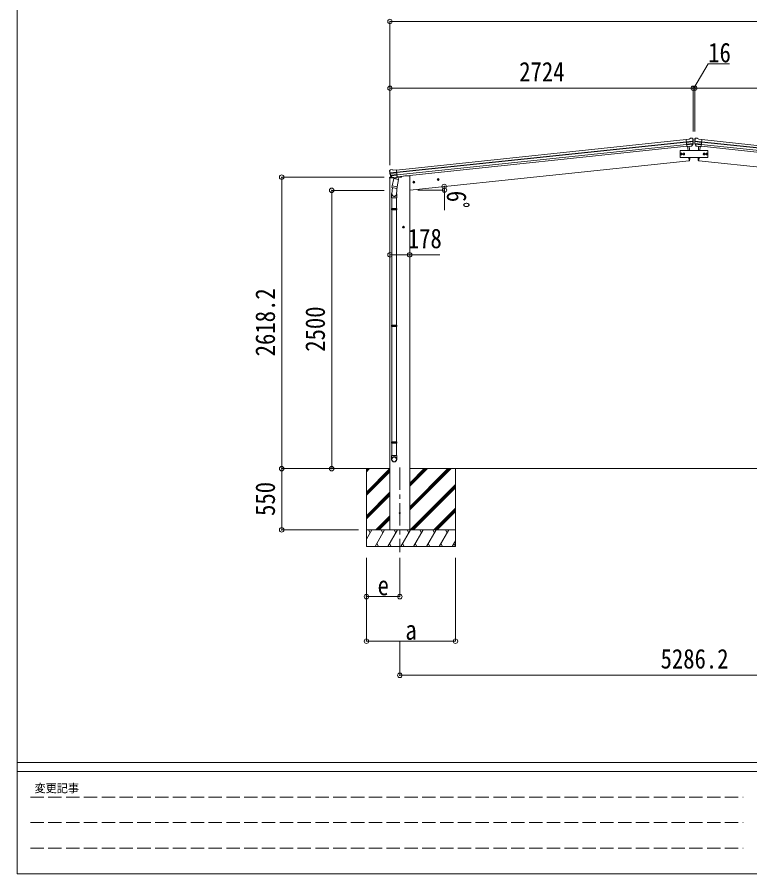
# Model space of a CAD drawing. Units: millimetres at full size, sheet at 1:40; some dimension numbers follow another scale. Extents: x -11243 to 11243, y -7760 to 7760.
# Drawn here: x -11243 to -4658, y -7760 to -63 of the extents above; entities that cross this region are included whole.
import ezdxf
from ezdxf.enums import TextEntityAlignment as Align

# ---------------------------------------------------------------- set-up
doc = ezdxf.new("R2010")
doc.units = ezdxf.units.MM
doc.header["$LTSCALE"] = 40
doc.header["$PDMODE"] = 32
doc.header["$PDSIZE"] = 40
doc.linetypes.add('CHAIN1', pattern=[8, 5, -1, 1, -1])
doc.linetypes.add('DASHED3', pattern=[4, 3, -1])
for name, color, linetype, lineweight in [('0-0_0', 7, 'Continuous', 9), ('0-1_本体', 5, 'CHAIN1', 9), ('0-3_ELV2', 4, 'Continuous', 9), ('0-6_OTH_LINE', 6, 'Continuous', 9), ('0-9_OUTLINE', 7, 'Continuous', 9), ('8-0', 6, 'Continuous', 9), ('F-0_240', 7, 'Continuous', 9)]:
    doc.layers.add(name, color=color, linetype=linetype, lineweight=lineweight)
doc.styles.add('ＭＳ ゴシック', font='')
doc.styles.get('ＭＳ ゴシック').set_extended_font_data('MS Gothic')

msp = doc.modelspace()

# ---------------------------------------------------------------- linework, layer by layer
at = {"layer": '0-0_0'}
for p, q in [((-8344.13, -4119.47), (-7893, -4119.47)), ((-8104, -4119.47), (-8104, -4819.47)), ((-8104, -4146.85), (-8076.61, -4119.47)), ((-8104, -4132.71), (-8090.76, -4119.47)), ((-8104, -4330.7), (-7893, -4119.7)), ((-8104, -4344.84), (-7893, -4133.84)), ((-8104, -4358.98), (-7893, -4147.98)), ((-7715, -4490.48), (-7343.98, -4119.47)), ((-7715, -4462.2), (-7372.27, -4119.47)), ((-7715, -4476.34), (-7358.12, -4119.47)), ((-7715, -4278.35), (-7556.11, -4119.47)), ((-7715, -4264.21), (-7570.26, -4119.47)), ((-7715, -4250.07), (-7584.4, -4119.47)), ((-7715, -4119.47), (-2606.5, -4119.47)), ((-7304, -4119.47), (-7304, -4819.47)), ((-7710.14, -4669.47), (-7304, -4263.33)), ((-7695.99, -4669.47), (-7304, -4277.47)), ((-7681.85, -4669.47), (-7304, -4291.62)), ((-8104, -4542.83), (-7893, -4331.83)), ((-8104, -4556.97), (-7893, -4345.97)), ((-8104, -4571.11), (-7893, -4360.12)), ((-7498, -4669.47), (-7304, -4475.46)), ((-7483.86, -4669.47), (-7304, -4489.61)), ((-7469.72, -4669.47), (-7304, -4503.75)), ((-8018.5, -4669.47), (-7893, -4543.96)), ((-8004.36, -4669.47), (-7893, -4558.11)), ((-7990.22, -4669.47), (-7893, -4572.25)), ((-7304, -4669.47), (-8104, -4669.47)), ((-8104, -4753.3), (-8055.59, -4669.47)), ((-8070.6, -4695.45), (-8085.6, -4669.47)), ((-8026.73, -4819.47), (-7940.13, -4669.47)), ((-7955.13, -4695.45), (-7970.13, -4669.47)), ((-7911.26, -4819.47), (-7824.66, -4669.47)), ((-7839.66, -4695.45), (-7854.66, -4669.47)), ((-7795.79, -4819.47), (-7709.19, -4669.47)), ((-7724.19, -4695.45), (-7739.19, -4669.47)), ((-7680.32, -4819.47), (-7593.72, -4669.47)), ((-7608.72, -4695.45), (-7623.72, -4669.47)), ((-7564.85, -4819.47), (-7478.25, -4669.47)), ((-7508.25, -4669.47), (-7493.25, -4695.45)), ((-7449.38, -4819.47), (-7362.78, -4669.47)), ((-7377.78, -4695.45), (-7392.78, -4669.47)), ((-7333.91, -4819.47), (-7304, -4767.66)), ((-8104, -4819.47), (-7304, -4819.47)), ((-8011.73, -4793.49), (-7996.73, -4819.47)), ((-7896.26, -4793.49), (-7881.26, -4819.47)), ((-7780.79, -4793.49), (-7765.79, -4819.47)), ((-7665.32, -4793.49), (-7650.32, -4819.47)), ((-7549.85, -4793.49), (-7534.85, -4819.47)), ((-7434.38, -4793.49), (-7419.38, -4819.47)), ((-7318.91, -4793.49), (-7304, -4819.32))]:
    msp.add_line(p, q, dxfattribs=at)
at = {"layer": '0-1_本体'}
msp.add_line((-7804, -4110.48), (-7804, -4869.69), dxfattribs=at)
at = {"layer": '0-3_ELV2'}
for p, q in [((-5205.03, -1159.23), (-5193.43, -1152.26)), ((-5192.2, -1151.85), (-5178.71, -1150.43)), ((-5175.04, -1151.52), (-5175.05, -1151.52)), ((-5175.04, -1151.52), (-5169.86, -1155.72)), ((-5146.45, -1151.52), (-5151.63, -1155.72)), ((-5146.45, -1151.52), (-5146.45, -1151.52)), ((-5129.3, -1151.85), (-5142.79, -1150.43)), ((-5116.47, -1159.23), (-5128.07, -1152.26)), ((-7833.09, -1437.47), (-5231.34, -1164.01)), ((-7831.1, -1456.36), (-5229.35, -1182.91)), ((-7830.67, -1460.54), (-5228.91, -1187.08)), ((-7828.57, -1480.4), (-5226.83, -1206.94)), ((-5225.07, -1223.68), (-7826.82, -1497.14)), ((-5205.03, -1159.23), (-5231.55, -1162.02)), ((-5224.76, -1226.57), (-5231.55, -1162.02)), ((-5229.39, -1182.55), (-5169.65, -1176.27)), ((-5169.17, -1182.14), (-5228.77, -1188.41)), ((-5170.01, -1198.9), (-5227.04, -1204.89)), ((-5171.4, -1203.56), (-5226.57, -1209.35)), ((-5181.41, -1221.79), (-5224.79, -1226.35)), ((-5224.76, -1226.57), (-5214.82, -1225.53)), ((-5217.88, -1225.85), (-5213.97, -1263.02)), ((-5214.82, -1225.53), (-5214.54, -1225.59)), ((-5214.54, -1225.59), (-5189.21, -1222.93)), ((-5189.21, -1222.93), (-5188.96, -1222.81)), ((-5188.96, -1222.81), (-5181.27, -1222)), ((-5179.96, -1220.13), (-5170.51, -1201.83)), ((-5178.91, -1220.56), (-5168.78, -1202.3)), ((-5168.47, -1159.41), (-5168.78, -1157.56)), ((-5153.02, -1159.41), (-5152.71, -1157.56)), ((-5142.59, -1220.56), (-5152.71, -1202.3)), ((-5152.32, -1182.14), (-5092.72, -1188.41)), ((-5092.1, -1182.55), (-5151.84, -1176.27)), ((-5151.49, -1198.9), (-5094.45, -1204.89)), ((-5141.54, -1220.13), (-5150.99, -1201.83)), ((-5150.1, -1203.56), (-5094.92, -1209.35)), ((-5132.53, -1222.81), (-5140.23, -1222)), ((-5140.08, -1221.79), (-5096.71, -1226.35)), ((-5132.28, -1222.93), (-5132.53, -1222.81)), ((-5106.95, -1225.59), (-5132.28, -1222.93)), ((-5116.47, -1159.23), (-5089.95, -1162.02)), ((-5103.61, -1225.85), (-5107.52, -1263.02)), ((-5106.68, -1225.53), (-5106.95, -1225.59)), ((-5096.73, -1226.57), (-5106.68, -1225.53)), ((-5096.73, -1226.57), (-5089.95, -1162.02)), ((-5096.43, -1223.68), (-2494.68, -1497.14)), ((-2492.92, -1480.4), (-5094.67, -1206.94)), ((-2490.82, -1460.54), (-5092.58, -1187.08)), ((-2490.39, -1456.36), (-5092.14, -1182.91)), ((-2488.41, -1437.47), (-5090.16, -1164.01)), ((-5204.49, -1353.24), (-7715, -1617.11)), ((-5207.67, -1323.02), (-5204.49, -1353.24)), ((-5204.49, -1353.24), (-5202.44, -1352.95)), ((-5117, -1353.24), (-5119.06, -1352.95)), ((-5113.83, -1323.02), (-5117, -1353.24)), ((-5117, -1353.24), (-2606.5, -1617.11)), ((-7895.53, -1446.04), (-7895.62, -1444.17)), ((-7894.25, -1441.27), (-7894.94, -1442.13)), ((-7890.75, -1436.95), (-7894.25, -1441.27)), ((-7831.14, -1456.01), (-7890.88, -1462.28)), ((-7890.75, -1436.95), (-7890.75, -1436.95)), ((-7890.13, -1468.12), (-7830.52, -1461.86)), ((-7887.39, -1435.13), (-7887.39, -1435.13)), ((-7859.82, -1438.26), (-7833.3, -1435.48)), ((-7826.51, -1500.03), (-7833.3, -1435.48)), ((-7895.24, -1504.63), (-7896.14, -1511.46)), ((-7896.14, -1511.46), (-7862.41, -1507.92)), ((-7893, -4669.47), (-7893, -1511.13)), ((-7875.73, -1500.27), (-7892.58, -1502.04)), ((-7872.62, -1503.68), (-7886.31, -1487.93)), ((-7885.82, -1484.34), (-7828.79, -1478.34)), ((-7871.68, -1503.05), (-7884.72, -1487.11)), ((-7883.5, -1488.61), (-7828.32, -1482.81)), ((-7862.31, -1503.79), (-7870.01, -1504.6)), ((-7869.91, -1504.36), (-7826.54, -1499.8)), ((-7869.16, -1504.6), (-7867.6, -1504.44)), ((-7867.6, -1504.44), (-7830.06, -1500.49)), ((-7862.04, -1503.86), (-7862.31, -1503.79)), ((-7836.71, -1501.19), (-7862.04, -1503.86)), ((-7836.46, -1501.07), (-7836.71, -1501.19)), ((-7826.51, -1500.03), (-7836.46, -1501.07)), ((-7830.06, -1500.49), (-7828.49, -1500.33)), ((-7822.39, -1503.71), (-7793.13, -1500.63)), ((-7788.27, -1493.09), (-7788.69, -1496.31)), ((-7757.5, -1490.47), (-7788.35, -1493.71)), ((-7715, -1490.47), (-7757.5, -1490.47)), ((-7715, -4669.47), (-7715, -1490.47)), ((-7679.06, -1538.41), (-7685.14, -1542.83)), ((-7672.21, -1541.47), (-7679.06, -1538.41)), ((-7460.27, -1515.42), (-7466.34, -1519.83)), ((-7453.41, -1518.47), (-7460.27, -1515.42)), ((-7458.7, -1530.35), (-7452.63, -1525.93)), ((-7452.63, -1525.93), (-7453.41, -1518.47)), ((-7677.5, -1553.34), (-7671.42, -1548.93)), ((-7671.42, -1548.93), (-7672.21, -1541.47)), ((-7771.5, -1941.52), (-7778, -1945.27)), ((-7778, -1945.27), (-7778, -1952.77)), ((-7778, -1952.77), (-7771.5, -1956.53)), ((-7765, -1945.27), (-7771.5, -1941.52))]:
    msp.add_line(p, q, dxfattribs=at)
for points in [[(-5035.96, -1323.02), (-5035.96, -1263.02), (-5285.96, -1263.02), (-5285.96, -1323.02)], [(-5283.96, -1293.02), (-5280.21, -1286.52), (-5272.7, -1286.52), (-5268.95, -1293.02), (-5272.7, -1299.52), (-5280.21, -1299.52)], [(-5260.46, -1293.02), (-5256.71, -1286.52), (-5249.2, -1286.52), (-5245.45, -1293.02), (-5249.2, -1299.52), (-5256.71, -1299.52)], [(-5061.45, -1293.02), (-5065.2, -1286.52), (-5072.71, -1286.52), (-5076.46, -1293.02), (-5072.71, -1299.52), (-5065.2, -1299.52)], [(-5037.95, -1293.02), (-5041.7, -1286.52), (-5049.21, -1286.52), (-5052.96, -1293.02), (-5049.21, -1299.52), (-5041.7, -1299.52)]]:
    msp.add_lwpolyline(points, close=True, dxfattribs=at)
for points in [[(-7873.9, -1433.71), (-7873.9, -1433.71), (-7887.39, -1435.13)], [(-7859.82, -1438.26), (-7872.61, -1433.86), (-7872.61, -1433.86)], [(-7466.34, -1519.83), (-7465.56, -1527.29), (-7458.7, -1530.35)], [(-7685.14, -1542.83), (-7684.35, -1550.29), (-7677.5, -1553.34)], [(-7771.5, -1956.53), (-7765, -1952.77), (-7765, -1945.27)]]:
    msp.add_lwpolyline(points, dxfattribs=at)
for centre, radius in [((-5276.46, -1293.02), 8.5), ((-5276.46, -1293.02), 7.7), ((-5276.46, -1293.02), 6.5), ((-5252.96, -1293.02), 8.5), ((-5252.96, -1293.02), 7.7), ((-5252.96, -1293.02), 6.5), ((-5068.96, -1293.02), 8.5), ((-5068.96, -1293.02), 7.7), ((-5068.96, -1293.02), 6.5), ((-5045.46, -1293.02), 8.5), ((-5045.46, -1293.02), 7.7), ((-5045.46, -1293.02), 6.5), ((-7678.28, -1545.88), 8.5), ((-7678.28, -1545.88), 7.7), ((-7459.48, -1522.88), 8.5), ((-7459.48, -1522.88), 7.7), ((-7459.48, -1522.88), 6.5), ((-7678.28, -1545.88), 6.5), ((-7771.5, -1949.02), 8.5), ((-7771.5, -1949.02), 7.7), ((-7771.5, -1949.02), 6.5), ((-7804, -4519.47), 4.5)]:
    msp.add_circle(centre, radius, dxfattribs=at)
for centre, radius, start, end in [((-5191.88, -1154.84), 3, 96.02369, 120.97631), ((-5178.19, -1155.41), 5, 51.04426, 95.95574), ((-5143.31, -1155.41), 5, 84.04426, 128.95574), ((-5129.61, -1154.84), 3, 59.02369, 83.97631), ((-6099.09, -1313.03), 900, 3.18573, 5.64987), ((-5181.52, -1219.11), 2.99, 285.2717, 331.00739), ((-5362.03, -1181.07), 192.44, 1.4271, 6.57578), ((-5173.17, -1200.46), 3, 332.69111, 354.20009), ((-5369.37, -1180.53), 200.2, 354.20009, 359.53883), ((-5124.38, -1174.16), 45.32, 182.67122, 185.64518), ((-5168.99, -1183.48), 1.35, 95.1605, 97.91927), ((-5166.38, -1181.92), 2.74, 179.02151, 184.43412), ((-5171.41, -1200.85), 3, 331, 354.13916), ((-5369.37, -1180.53), 202, 354.13916, 6), ((-4952.13, -1180.53), 202, 174, 185.86084), ((-5150.09, -1200.85), 3, 185.86084, 209), ((-5155.12, -1181.92), 2.74, 355.56588, 0.97849), ((-5152.51, -1183.48), 1.35, 82.08073, 84.8395), ((-4952.13, -1180.53), 200.2, 180.46117, 185.79991), ((-5197.11, -1174.16), 45.32, 354.35482, 357.32878), ((-4959.46, -1181.07), 192.44, 173.42422, 178.5729), ((-5148.32, -1200.46), 3, 185.79991, 207.30889), ((-5139.97, -1219.11), 2.99, 208.99261, 254.7283), ((-4222.4, -1313.03), 900, 174.35013, 176.81427), ((-5202.86, -1349.98), 3, 278, 357.63919), ((-6099.09, -1313.03), 900, 357.63919, 359.36436), ((-4222.4, -1313.03), 900, 180.63564, 182.36081), ((-5118.64, -1349.98), 3, 182.36081, 262), ((-7694.64, -1424.93), 202, 186, 197.86084), ((-7701.71, -1426.97), 192.44, 185.42422, 190.5729), ((-7935.6, -1469.63), 45.32, 6.35482, 9.32878), ((-7886.86, -1440.1), 5, 96.04426, 140.95574), ((-7873.59, -1436.7), 3, 71.02369, 95.97631), ((-7892.27, -1505.02), 3, 96, 172.5), ((-7892.9, -1468.49), 2.74, 7.56588, 12.97849), ((-7890.03, -1469.47), 1.35, 94.08073, 96.8395), ((-7694.64, -1424.93), 200.2, 192.46117, 197.79991), ((-7884.05, -1485.96), 3, 197.86084, 221), ((-7882.4, -1485.21), 3, 197.79991, 219.30889), ((-7870.36, -1501.72), 2.99, 220.99261, 266.7283), ((-7869.21, -1504.11), 0.5, 240.73754, 276), ((-7828.55, -1499.83), 0.5, 276, 311.26246), ((-7793.65, -1495.66), 5, 276, 352.5)]:
    msp.add_arc(centre, radius, start, end, dxfattribs=at)
for centre, major_axis, ratio, start_param, end_param in [((-5170.73, -1159.02), (-0.87, 5.91), 0.020485, 0.671432, 1.5691306), ((-5150.76, -1159.02), (0.87, 5.91), 0.020485, 4.7140547, 5.6117533), ((-5181.72, -1218.81), (-0.11, 3), 0.642905, 3.2459383, 4.203928), ((-5181.59, -1219.01), (1.66, -2.51), 0.997631, 5.8041905, 5.8929484), ((-5181.66, -1218.91), (3.53, -2.11), 0.650902, 5.2561448, 5.3289554), ((-5179.29, -1218.56), (1.08, 3.13), 0.040856, 2.1135035, 2.1416249), ((-5176.13, -1154.5), (5.88, -1.31), 0.24881, 0.460585, 0.4641038), ((-5171.75, -1158.05), (-2.34, 1.9), 0.995767, 3.9859716, 4.712389), ((-5367.06, -1202.48), (-20.92, 199.05), 0.994373, 4.7113789, 4.7277536), ((-5149.74, -1158.05), (2.34, 1.9), 0.995767, 1.5707963, 2.2972137), ((-4954.43, -1202.48), (20.92, 199.05), 0.994373, 1.5554317, 1.5718064), ((-5145.36, -1154.5), (-5.88, -1.31), 0.24881, 5.8190815, 5.8226003), ((-5142.2, -1218.56), (-1.08, 3.13), 0.040856, 4.1415604, 4.1696818), ((-5139.77, -1218.81), (0.11, 3), 0.642905, 2.0792573, 3.037247), ((-5139.83, -1218.91), (-3.53, -2.11), 0.650902, 0.9542299, 1.0270405), ((-5139.91, -1219.01), (-1.66, -2.51), 0.997631, 0.3902369, 0.4789948), ((-7892.61, -1444.02), (1.9, 2.34), 0.995767, 1.5707963, 2.2972137), ((-7889.07, -1439.64), (-5.48, -2.51), 0.24881, 5.8190815, 5.8226003), ((-7893.4, -1445.18), (-0.38, 5.97), 0.020485, 4.7140547, 5.6117533), ((-7692.33, -1446.87), (-20.92, 199.05), 0.994373, 4.7113789, 4.7277536), ((-7692.33, -1446.87), (-20.92, 199.05), 0.994373, 1.5554317, 1.5718064), ((-7872.66, -1501.64), (-1.71, 2.84), 0.040856, 4.1415604, 4.1696818), ((-7870.23, -1501.38), (-0.51, 2.96), 0.642905, 2.0792573, 3.037247), ((-7870.27, -1501.49), (-3.02, -2.79), 0.650902, 0.9542299, 1.0270405), ((-7870.31, -1501.61), (-1.1, -2.8), 0.997631, 0.3902369, 0.4789948)]:
    msp.add_ellipse(centre, major_axis=major_axis, ratio=ratio, start_param=start_param, end_param=end_param, dxfattribs=at)
at = {"layer": '0-6_OTH_LINE'}
for p, q in [((-7893, -102.42), (-2428.5, -102.42)), ((-7893, -102.42), (-7893, -1393.49)), ((-7893, -702.42), (-5168.75, -702.42)), ((-5168.75, -702.42), (-5168.75, -1089.6)), ((-5168.75, -702.42), (-5152.67, -702.42)), ((-5152.75, -702.42), (-5152.75, -1089.6)), ((-2428.5, -702.42), (-5152.75, -702.42)), ((-8865.25, -4119.47), (-8865.25, -1501.27)), ((-8865.25, -1501.27), (-7943.5, -1501.27)), ((-8416.25, -4119.47), (-8416.25, -1619.47)), ((-8416.25, -1619.47), (-7943.5, -1619.47)), ((-7715, -2199.02), (-7893, -2199.02)), ((-8865.25, -4119.47), (-8174.86, -4119.47)), ((-8865.25, -4669.47), (-8865.25, -4119.47)), ((-8416.25, -4119.47), (-8174.86, -4119.47)), ((-8865.25, -4669.47), (-8174.86, -4669.47)), ((-8104, -5269.47), (-8104, -4920.47)), ((-8104, -5669.47), (-8104, -4920.47)), ((-7804, -5269.47), (-7804, -4920.47)), ((-7304, -5669.47), (-7304, -4920.47)), ((-8104, -5269.47), (-7804, -5269.47)), ((-8104, -5669.47), (-7304, -5669.47))]:
    msp.add_line(p, q, dxfattribs=at)
at = {"layer": '0-6_OTH_LINE', "lineweight": 18}
for p, q in [((-7402.84, -1617.11), (-7640.63, -1617.11)), ((-7402.84, -1617.11), (-7402.84, -1798.61)), ((-7715, -2199.02), (-7442.95, -2199.02))]:
    msp.add_line(p, q, dxfattribs=at)
at = {"layer": '0-6_OTH_LINE'}
msp.add_lwpolyline([(-5160.71, -702.42), (-5034.33, -483.52), (-4841.17, -483.52)], dxfattribs=at)
msp.add_arc((-7640.63, -1617.11), 237.79, 0, 7.8733, dxfattribs=at)
for p in [(-7893, -102.42), (-7893, -702.42), (-5168.75, -702.42), (-5152.75, -702.42), (-8865.25, -1501.27), (-8416.25, -1619.47), (-7405.08, -1584.53), (-7402.84, -1617.11), (-7893, -2199.02), (-7715, -2199.02), (-8865.25, -4119.47), (-8416.25, -4119.47), (-8865.25, -4669.47), (-8104, -5269.47), (-7804, -5269.47), (-8104, -5669.47), (-7304, -5669.47)]:
    msp.add_point(p, dxfattribs=at)
at = {"layer": '0-9_OUTLINE'}
for p, q in [((-7859.18, -1512.97), (-7872.54, -1578.62)), ((-7869.16, -1504.6), (-7828.49, -1500.33)), ((-7865.8, -1504.91), (-7865.95, -1505.63)), ((-7865.34, -1506.76), (-7840.59, -1516.51)), ((-7814.3, -1522.1), (-7859.18, -1512.97)), ((-7857, -1510.05), (-7857.66, -1513.28)), ((-7836.2, -1501.53), (-7839.12, -1515.87)), ((-7827.66, -1587.75), (-7814.3, -1522.1)), ((-7826.68, -1498.45), (-7825.75, -1498.64)), ((-7825.75, -1498.64), (-7814.55, -1515.56)), ((-7814.55, -1515.56), (-7815.82, -1521.79)), ((-7870.13, -1593.91), (-7875.69, -1649.63)), ((-7875.02, -1590.87), (-7872.52, -1578.63)), ((-7874.8, -1592.27), (-7874.8, -1592.27)), ((-7873.47, -1593.23), (-7832.51, -1601.56)), ((-7827.66, -1587.75), (-7872.54, -1578.62)), ((-7827.22, -1585.61), (-7833.87, -1653.36)), ((-7827.67, -1587.75), (-7830.21, -1600.22)), ((-7877.84, -1686.79), (-7877.84, -1652.44)), ((-7831.84, -1686.79), (-7877.84, -1686.79)), ((-7875.84, -1686.79), (-7875.84, -1783.54)), ((-7833.84, -1686.79), (-7833.84, -1783.54)), ((-7831.84, -1652.14), (-7831.84, -1686.79)), ((-7877.84, -1785.54), (-7876.84, -1783.54)), ((-7831.84, -1785.54), (-7877.84, -1785.54)), ((-7831.84, -1793.54), (-7877.84, -1793.54)), ((-7832.84, -1783.54), (-7876.84, -1783.54)), ((-7832.84, -1795.54), (-7876.84, -1795.54)), ((-7875.84, -1795.54), (-7875.84, -2831.73)), ((-7833.84, -1795.54), (-7833.84, -2831.73)), ((-7831.84, -1785.54), (-7832.84, -1783.54)), ((-7831.84, -1793.54), (-7832.84, -1795.54)), ((-7831.84, -1785.54), (-7831.84, -1793.54)), ((-7877.84, -2833.73), (-7876.84, -2831.73)), ((-7831.84, -2833.73), (-7877.84, -2833.73)), ((-7831.84, -2841.73), (-7877.84, -2841.73)), ((-7832.84, -2831.73), (-7876.84, -2831.73)), ((-7832.84, -2843.73), (-7876.84, -2843.73)), ((-7875.84, -2843.73), (-7875.84, -3879.91)), ((-7833.84, -2843.73), (-7833.84, -3879.91)), ((-7831.84, -2833.73), (-7832.84, -2831.73)), ((-7831.84, -2841.73), (-7832.84, -2843.73)), ((-7831.84, -2833.73), (-7831.84, -2841.73)), ((-7877.84, -3881.91), (-7876.84, -3879.91)), ((-7831.84, -3881.91), (-7877.84, -3881.91)), ((-7831.84, -3889.91), (-7877.84, -3889.91)), ((-7832.84, -3879.91), (-7876.84, -3879.91)), ((-7832.84, -3891.91), (-7876.84, -3891.91)), ((-7875.84, -3891.91), (-7875.84, -4001.91)), ((-7833.84, -3891.91), (-7833.84, -4001.91)), ((-7831.84, -3881.91), (-7832.84, -3879.91)), ((-7831.84, -3889.91), (-7832.84, -3891.91)), ((-7831.84, -3881.91), (-7831.84, -3889.91)), ((-7877.84, -4036.06), (-7877.84, -4001.91)), ((-7831.84, -4001.91), (-7877.84, -4001.91)), ((-7831.84, -4036.06), (-7831.84, -4001.91))]:
    msp.add_line(p, q, dxfattribs=at)
for points in [[(-7877.84, -1785.54), (-7877.84, -1793.54), (-7876.84, -1795.54)], [(-7877.84, -2833.73), (-7877.84, -2841.73), (-7876.84, -2843.73)], [(-7877.84, -3881.91), (-7877.84, -3889.91), (-7876.84, -3891.91)]]:
    msp.add_lwpolyline(points, dxfattribs=at)
for centre, radius, start, end in [((-7869.21, -1504.11), 0.5, 240.73754, 276), ((-7866.29, -1504.81), 0.5, 348.5, 96), ((-7864.97, -1505.83), 1, 168.5, 248.5), ((-7840.11, -1515.6), 1.03, 242.53897, 344.46569), ((-7835.61, -1501.68), 0.604, 93.09842, 164.70595), ((-7828.55, -1499.83), 0.5, 276, 311.26246), ((-7873.11, -1591.29), 1.95, 167.54017, 209.97766), ((-7873.07, -1591.27), 2, 209.90962, 258.5), ((-7832.11, -1599.6), 2, 258.5, 341.96843), ((-7847.84, -1652.44), 30, 177.45142, 180)]:
    msp.add_arc(centre, radius, start, end, dxfattribs=at)
for centre, major_axis, ratio, start_param, end_param in [((-7854.84, -1652.14), (23, 0), 0.996195, 2.621936, 6.6074797), ((-7854.84, -1652.14), (21, 0), 0.996195, 3.0215498, 6.2247991), ((-7854.84, -4034.31), (-23, 0), 0.996195, 3.1415927, 6.2831853), ((-7854.84, -4036.06), (-23, 0), 0.996195, 3.1415927, 6.2831853), ((-7854.84, -4036.06), (0, -23.43), 0.981806, 4.712389, 7.8539816)]:
    msp.add_ellipse(centre, major_axis=major_axis, ratio=ratio, start_param=start_param, end_param=end_param, dxfattribs=at)
msp.add_ellipse((-7854.84, -4036.06), major_axis=(21, 0), ratio=0.996195, dxfattribs=at)
at = {"layer": '8-0'}
for q in [(-7803.85, -5669.47), (-2517.65, -5976.07)]:
    msp.add_line((-7803.85, -5976.07), q, dxfattribs=at)
msp.add_point((-7803.85, -5976.07), dxfattribs=at)
at = {"layer": 'F-0_240', "color": 5}
for p, q in [((-11242.74, 7760), (-11242.74, -7760)), ((-11242.74, -6760), (10677.26, -6760)), ((-11242.74, -6840), (7121.58, -6840)), ((-11242.74, -7760), (10677.26, -7760))]:
    msp.add_line(p, q, dxfattribs=at)
at = {"layer": 'F-0_240', "color": 4, "linetype": 'DASHED3'}
for p, q in [((-11122.75, -7070), (-4718.42, -7070)), ((-11122.75, -7300), (-4718.42, -7300)), ((-11122.75, -7530), (-4718.42, -7530))]:
    msp.add_line(p, q, dxfattribs=at)

# ---------------------------------------------------------------- texts
at = {"layer": '0-6_OTH_LINE', "color": 7, "style": 'ＭＳ ゴシック', "width": 0.85}
for s, p in [('16', (-5032.66, -522.44)), ('2724', (-6730.87, -694.42)), ('178', (-7732.32, -2192.25)), ('e', (-8004, -5309.47)), ('a', (-7754, -5709.47))]:
    msp.add_text(s, height=176, dxfattribs=at).set_placement(p, align=Align.BOTTOM_LEFT)
for s, rotation, p in [('6ﾟ', 270, (-7433.3, -1623.63)), ('2618.2', 90, (-8873.25, -3110.37)), ('2500', 90, (-8424.25, -3069.47)), ('550', 90, (-8873.25, -4544.47))]:
    msp.add_text(s, height=176, rotation=rotation, dxfattribs=at).set_placement(p, align=Align.BOTTOM_LEFT)
at = {"layer": '8-0', "color": 7, "style": 'ＭＳ ゴシック', "width": 0.85}
msp.add_text('5286.2', height=176, dxfattribs=at).set_placement((-5460.75, -5968.07), align=Align.BOTTOM_LEFT)
at = {"layer": 'F-0_240', "style": 'ＭＳ ゴシック'}
msp.add_text('変更記事', height=73.31, dxfattribs=at).set_placement((-11086.44, -7050), align=Align.BOTTOM_LEFT)

doc.saveas('drawing.dxf')
